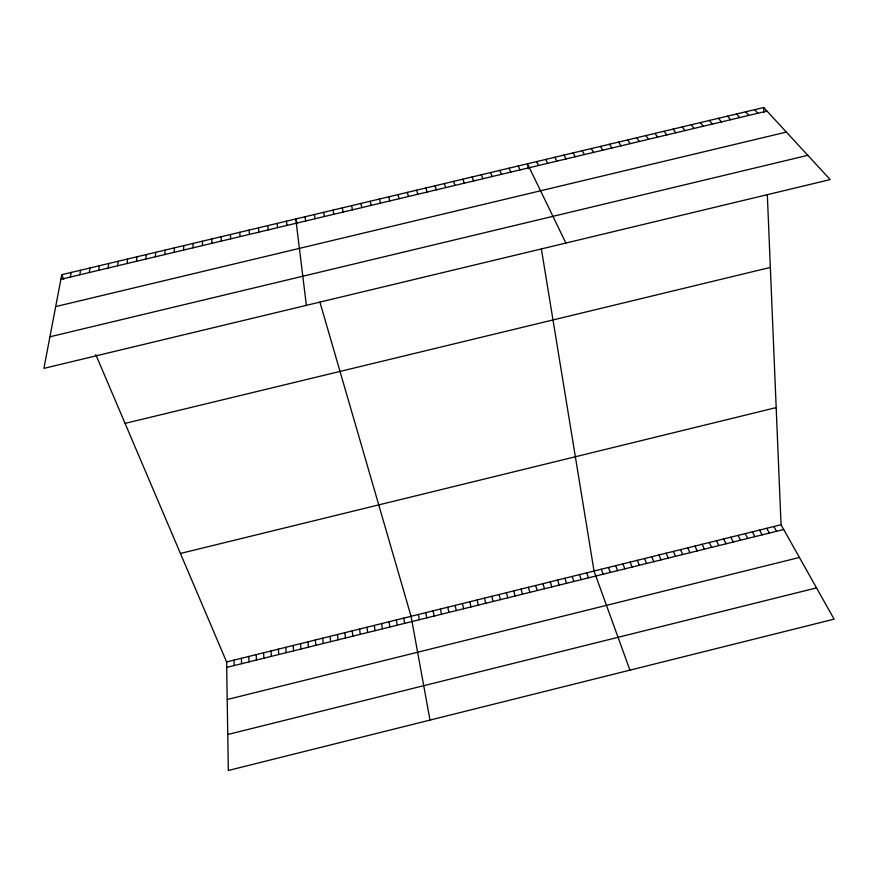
<?xml version="1.0" encoding="UTF-8"?>
<svg xmlns="http://www.w3.org/2000/svg" width="878" height="878" viewBox="0 0 878 878"><rect width="100%" height="100%" fill="white"/><g stroke="black" fill="none" stroke-linecap="round" stroke-linejoin="round"><path stroke-width="1.32" d="M202.434 245.577L202.467 241.187M193.017 247.815L193.116 243.415M183.612 250.054L183.754 245.642M174.195 252.304L174.393 247.87M164.768 254.543L165.031 250.098M155.351 256.793L155.658 252.337M145.913 259.043L146.286 254.565M136.485 261.282L136.913 256.793M127.047 263.532L127.529 259.032M117.608 265.782L118.146 261.271M108.17 268.031L108.762 263.499M98.72 270.281L99.368 265.738M89.271 272.531L89.973 267.977M79.81 274.792L80.578 270.215M70.35 277.042L71.173 272.454M61.767 274.693L43.9 368.376L830.204 179.584L763.695 107.522L61.767 274.693L63.721 279.292M227.204 699.514L799.43 557.453M227.753 734.502L816.529 587.887M226.612 661.946L781.047 524.759L834.1 619.155L228.313 770.478L226.612 661.946L95.79 354.624M226.689 667.412L783.725 529.511M180.429 553.458L776.174 407.601M125.06 423.394L770.346 267.417M55.687 306.587L786.37 132.084M49.925 336.79L807.815 155.318M60.889 279.303L766.977 111.067M754.663 109.673L757.879 113.229M745.609 111.824L748.78 115.402M736.565 113.975L739.682 117.564M727.511 116.137L730.573 119.737M718.456 118.289L721.464 121.91M709.402 120.451L712.354 124.072M700.337 122.613L703.234 126.245M691.271 124.764L694.125 128.418M682.195 126.926L684.994 130.592M673.13 129.088L675.873 132.776M664.042 131.25L666.742 134.949M654.966 133.412L657.6 137.122M645.879 135.574L648.469 139.295M636.791 137.747L639.327 141.479M627.704 139.909L630.184 143.652M618.606 142.071L621.031 145.836M609.508 144.244L611.878 148.02M600.398 146.406L602.725 150.204M591.3 148.58L593.561 152.377M582.191 150.753L584.397 154.561M573.071 152.915L575.233 156.745M773.891 526.537L776.525 531.3M563.961 155.088L566.058 158.929M766.724 528.304L769.326 533.078M759.547 530.082L762.126 534.867M554.83 157.261L556.882 161.124M752.38 531.848L754.915 536.645M745.202 533.626L747.716 538.433M545.71 159.434L547.707 163.308M738.036 535.404L740.505 540.211M730.858 537.182L733.295 542M536.579 161.607L538.532 165.492M723.67 538.96L726.084 543.789M716.492 540.738L718.862 545.567M565.882 243.041L527.448 163.78L528.238 168.609M709.303 542.505L711.652 547.356M702.126 544.294L704.43 549.145M518.229 165.975L520.061 169.893M694.926 546.072L697.209 550.934M687.737 547.85L689.987 552.723M508.999 168.181L510.787 172.099M680.549 549.628L682.755 554.512M673.349 551.406L675.522 556.301M499.78 170.376L501.503 174.316M666.15 553.184L668.29 558.09M658.95 554.973L661.057 559.879M490.539 172.571L492.218 176.533M651.75 556.751L653.825 561.668M644.54 558.54L646.581 563.467M481.309 174.777L482.922 178.739M637.34 560.318L639.349 565.256M630.13 562.107L632.105 567.045M472.068 176.972L473.626 180.956M622.919 563.885L624.862 568.845M615.697 565.673L617.607 570.634M462.816 179.178L464.33 183.173M608.487 567.462L610.364 572.434M601.265 569.24L603.109 574.223M453.575 181.384L455.024 185.39M629.932 670.155L594.044 571.029L541.386 249.001M586.756 572.84L588.523 577.834M444.323 183.579L445.728 187.607M579.458 574.64L581.203 579.656M572.171 576.44L573.872 581.466M435.071 185.785L436.41 189.824M564.872 578.251L566.54 583.277M557.563 580.062L559.209 585.099M425.808 187.991L427.103 192.041M550.265 581.862L551.867 586.91M542.955 583.672L544.525 588.732M416.545 190.197L417.785 194.268M535.646 585.483L537.182 590.543M528.336 587.294L529.84 592.365M407.282 192.403L408.457 196.485M297.159 223.671L295.787 218.962L306.378 305.357M319.932 302.164L411.069 616.312L430 720.103M521.027 589.094L522.498 594.186M513.718 590.905L515.145 596.008M398.008 194.609L399.139 198.702M506.397 592.716L507.791 597.819M499.077 594.527L500.438 599.641M388.734 196.826L389.81 200.93M491.757 596.338L493.085 601.463M484.436 598.159L485.732 603.285M379.461 199.032L380.47 203.147M477.105 599.97L478.367 605.107M469.774 601.781L471.003 606.928M370.176 201.238L371.142 205.375M462.443 603.592L463.639 608.75M455.111 605.414L456.275 610.583M360.891 203.455L361.802 207.603M447.78 607.225L448.899 612.405M440.438 609.036L441.535 614.227M351.606 205.661L352.451 209.831M433.095 610.858L434.16 616.049M425.753 612.668L426.774 617.882M342.31 207.877L343.1 212.059M418.411 614.49L419.399 619.703M333.014 210.094L333.75 214.287M403.715 618.123L404.637 623.358M396.362 619.945L397.251 625.191M323.708 212.311L324.399 216.515M389.009 621.767L389.854 627.024M381.656 623.589L382.468 628.846M314.412 214.528L315.037 218.743M374.291 625.41L375.071 630.678M366.927 627.232L367.673 632.511M305.105 216.745L305.676 220.971M359.563 629.054L360.276 634.344M352.199 630.876L352.879 636.177M344.834 632.698L345.471 638.01M337.459 634.52L338.063 639.842M286.469 221.179L286.941 225.437M330.084 636.341L330.655 641.675M322.709 638.174L323.247 643.508M277.152 223.396L277.569 227.676M315.334 639.996L315.839 645.341M307.948 641.818L308.419 647.185M267.834 225.613L268.185 229.904M300.572 643.651L301 649.018M293.186 645.473L293.581 650.85M258.505 227.841L258.801 232.143M285.8 647.305L286.162 652.694M278.403 649.138L278.732 654.527M249.176 230.058L249.418 234.382M271.017 650.96L271.313 656.371M263.619 652.793L263.883 658.204M239.837 232.286L240.023 236.621M763.695 107.522L763.904 112.461M767.328 194.751L781.047 524.759M256.222 654.626L256.442 660.047M248.825 656.459L249.012 661.891M230.497 234.503L230.629 238.849M241.417 658.28L241.571 663.724M234.02 660.113L234.141 665.568M221.157 236.731L221.234 241.088M211.817 238.959L211.839 243.338"/></g></svg>
